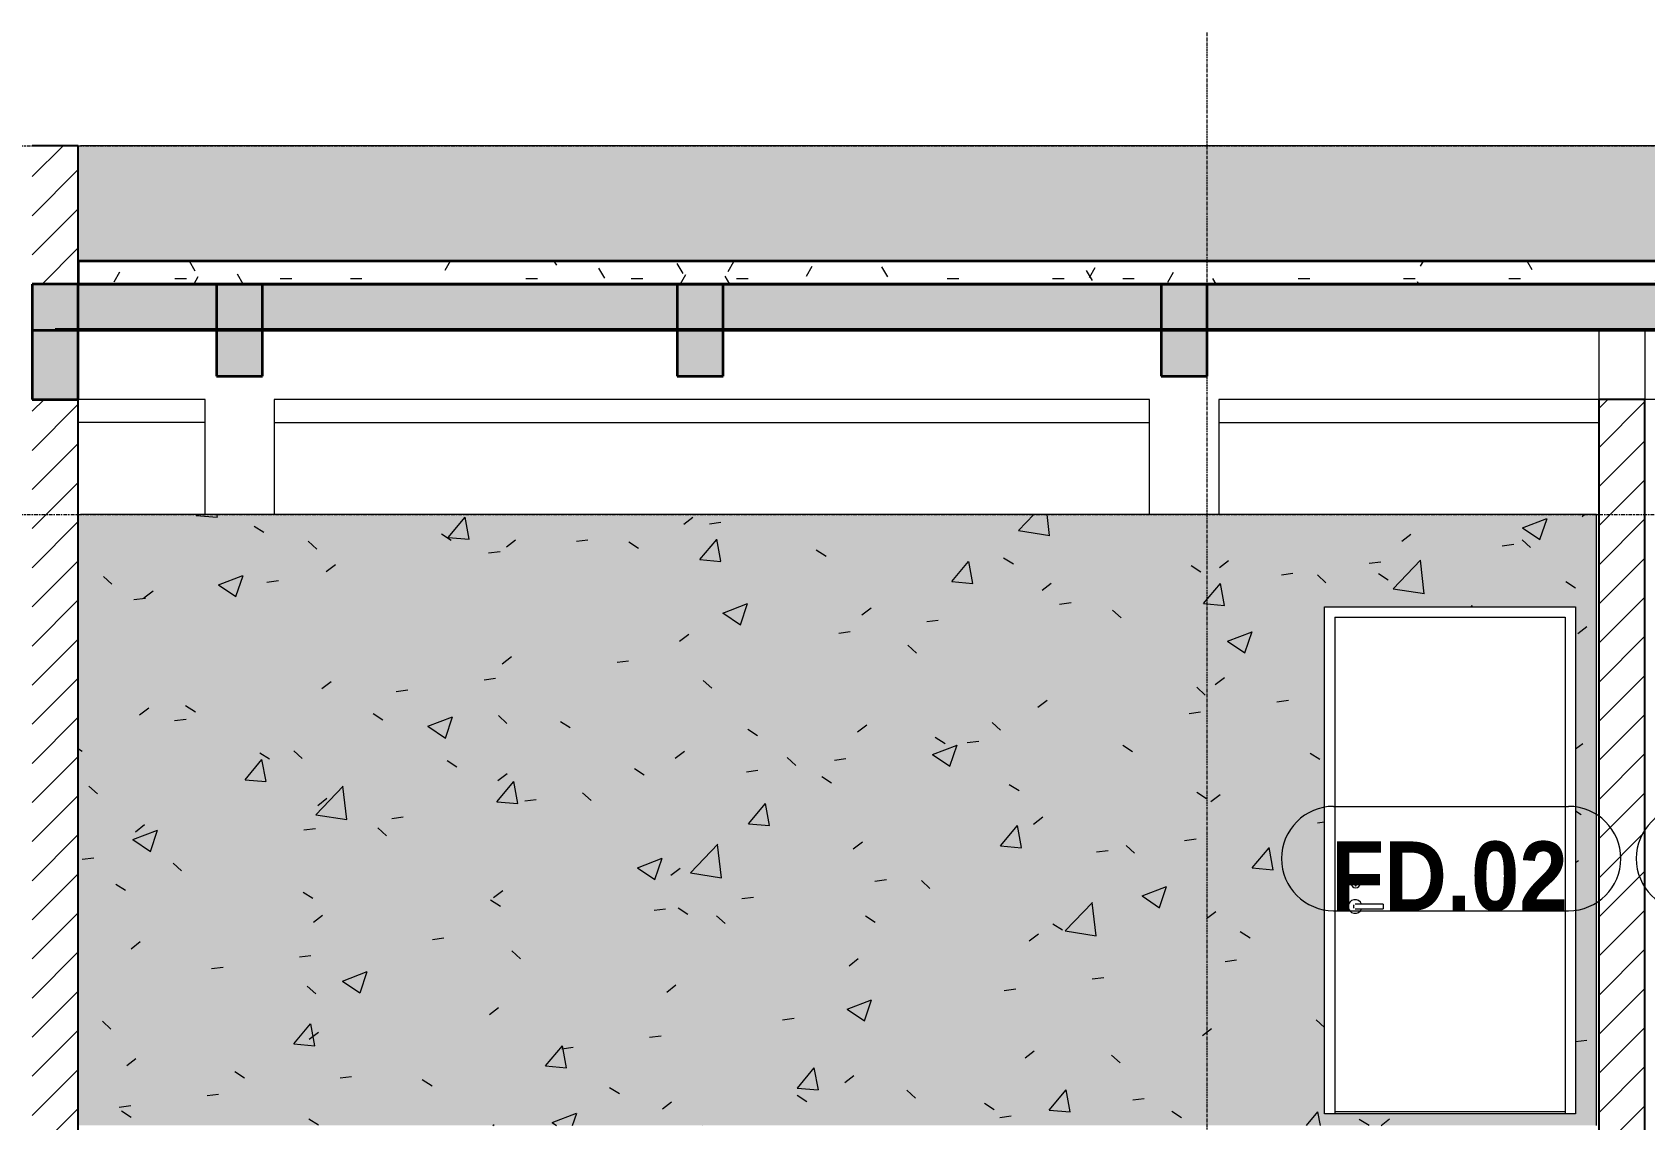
# Model space of a CAD drawing. Header units: millimetres. Extents: x 1240 to 198004, y -7796 to 35300.
# Drawn here: x 162764 to 169764, y 29575 to 34292 of the extents above; entities that cross this region are included whole.
import ezdxf

# ---------------------------------------------------------------- set-up
doc = ezdxf.new("R2010")
doc.units = ezdxf.units.MM
doc.linetypes.add('Centre', pattern=[31.75, 6.35, -4.7625, 15.875, -4.7625])
doc.linetypes.add('Grid Line', pattern=[22.225, 12.7, -3.175, 3.175, -3.175])
for name, color, linetype, lineweight in [('0-2', 50, 'Continuous', 5), ('A-CLNG-1', 13, 'Continuous', 25), ('A-CLNG-PATT-1', 13, 'Continuous', 9), ('A-DOOR', 31, 'Continuous', 9), ('A-DOOR-FRAM', 31, 'Continuous', 9), ('A-DOOR-IDEN', 31, 'Continuous', 9), ('A-FLOR-1', 10, 'Continuous', 35), ('A-FLOR-3', 192, 'Continuous', 35), ('A-FLOR-LEVL-2', 51, 'Centre', 9), ('A-FLOR-PATT-1', 7, 'Continuous', 9), ('A-FLOR-PATT-3', 8, 'Continuous', 9), ('A-WALL', 113, 'Continuous', 9), ('A-WALL-1', 113, 'Continuous', 25), ('A-WALL-PATT-3', 111, 'Continuous', 5), ('A-WALL-PATT-4', 111, 'Continuous', 9), ('I-WALL', 2, 'Continuous', 9), ('S-BEAM-1', 12, 'Continuous', 5), ('S-BEAM-2', 10, 'Continuous', 35), ('S-BEAM-3', 7, 'Continuous', 9), ('S-COLS', 52, 'Continuous', 9), ('S-COLS-1', 7, 'Continuous', 9), ('S-GRID-1', 1, 'Grid Line', 9)]:
    doc.layers.add(name, color=color, linetype=linetype, lineweight=lineweight)
doc.styles.add('Arial_B_2', font='arialbd.ttf', dxfattribs={"width": 0.9, "height": 300})
pattern_1 = [(45, (196301.1, 0), (-84.8528, 84.8528), [])]

# ---------------------------------------------------------------- blocks, each defined once
blk = doc.blocks.new('NCV_TKTC_KET CAU_rvt-2-TKCS_MẶT ĐỨNG NỘI KHU 2')
at = {"layer": 'A-FLOR-PATT-1'}
blk.add_hatch(color=256, dxfattribs=at).paths.add_polyline_path([(-23337.4, 33000), (-23337.4, 33200), (-33536.9, 33200), (-33536.9, 33000), (-23540.7, 33000)])
at = {"layer": 'S-BEAM-1'}
for points in [[(-33536.9, 32700), (-33336.9, 32700), (-33336.9, 33200), (-33536.9, 33200)], [(-32736.9, 32800), (-32536.9, 32800), (-32536.9, 33200), (-32736.9, 33200)], [(-30736.9, 32800), (-30536.9, 32800), (-30536.9, 33200), (-30736.9, 33200)], [(-28636.9, 32800), (-28436.9, 32800), (-28436.9, 33200), (-28636.9, 33200)]]:
    blk.add_hatch(color=256, dxfattribs=at).paths.add_polyline_path(points)
at = {"layer": 'A-FLOR-1'}
for p, q in [((-23337.4, 33200), (-33536.9, 33200)), ((-33536.9, 33200), (-33536.9, 33000)), ((-33536.9, 33000), (-23337.4, 33000))]:
    blk.add_line(p, q, dxfattribs=at)
at = {"layer": 'S-BEAM-2'}
for p, q in [((-33336.9, 33200), (-33536.9, 33200)), ((-33536.9, 33200), (-33536.9, 32700)), ((-33336.9, 32700), (-33336.9, 33200)), ((-32536.9, 33200), (-32736.9, 33200)), ((-32736.9, 33200), (-32736.9, 32800)), ((-32536.9, 32800), (-32536.9, 33200)), ((-30536.9, 33200), (-30736.9, 33200)), ((-30736.9, 33200), (-30736.9, 32800)), ((-30536.9, 32800), (-30536.9, 33200)), ((-28436.9, 33200), (-28636.9, 33200)), ((-28636.9, 33200), (-28636.9, 32800)), ((-28436.9, 32800), (-28436.9, 33200)), ((-32736.9, 32800), (-32536.9, 32800)), ((-30736.9, 32800), (-30536.9, 32800)), ((-28636.9, 32800), (-28436.9, 32800)), ((-33536.9, 32700), (-33336.9, 32700))]:
    blk.add_line(p, q, dxfattribs=at)
at = {"layer": 'S-BEAM-3'}
for p, q in [((-32786.9, 32600), (-33336.9, 32600)), ((-32486.9, 32600), (-28686.5, 32600)), ((-28386.5, 32600), (-26736.9, 32600))]:
    blk.add_line(p, q, dxfattribs=at)
at = {"layer": 'S-COLS-1'}
for p, q in [((-32786.9, 32200), (-32786.9, 32600)), ((-32486.9, 32600), (-32486.9, 32200)), ((-28686.5, 32200), (-28686.5, 32600)), ((-28386.5, 32600), (-28386.5, 32200))]:
    blk.add_line(p, q, dxfattribs=at)
blk = doc.blocks.new('FD_02 - FD_03 - FD_02-KY THUAT-1000x2200mm-2150404-TKCS_MẶT ĐỨNG NỘI KHU 2')
at = {"layer": 'A-DOOR'}
for p, q in [((-27792.9, 30588.3), (-27792.9, 30597.7)), ((-27791, 30597.7), (-27791, 30588.3)), ((-27791, 30588.3), (-27792.9, 30588.3)), ((-27671.9, 30510), (-27776.9, 30510)), ((-27776.9, 30490), (-27671.9, 30490)), ((-27671.9, 30510), (-27671.9, 30500)), ((-27671.9, 30500), (-27671.9, 30490)), ((-27881.9, 29610), (-26881.9, 29610))]:
    blk.add_line(p, q, dxfattribs=at)
at = {"layer": 'A-DOOR', "flags": 128}
for points in [[(-27776.9, 30510), (-27777.5, 30510), (-27778.1, 30510), (-27778.7, 30510), (-27779.3, 30510), (-27779.9, 30510), (-27780.5, 30510), (-27781.1, 30510), (-27781.7, 30510), (-27782.2, 30510), (-27782.8, 30510), (-27783.3, 30510), (-27783.9, 30510), (-27784.4, 30510), (-27784.9, 30510), (-27785.4, 30510), (-27785.9, 30510), (-27786.4, 30510), (-27786.8, 30510), (-27787.3, 30510), (-27787.7, 30510), (-27788.1, 30510), (-27788.5, 30510), (-27788.9, 30510), (-27789.2, 30510), (-27789.6, 30510), (-27789.9, 30510), (-27790.2, 30510), (-27790.4, 30510), (-27790.7, 30510), (-27790.9, 30510), (-27791.1, 30510), (-27791.3, 30510), (-27791.5, 30510), (-27791.6, 30510), (-27791.7, 30510), (-27791.8, 30510), (-27791.9, 30510), (-27791.9, 30510), (-27791.9, 30510)], [(-27791.9, 30490), (-27791.9, 30490), (-27791.9, 30490), (-27791.8, 30490), (-27791.7, 30490), (-27791.6, 30490), (-27791.5, 30490), (-27791.4, 30490), (-27791.2, 30490), (-27791, 30490), (-27790.8, 30490), (-27790.5, 30490), (-27790.2, 30490), (-27790, 30490), (-27789.6, 30490), (-27789.3, 30490), (-27789, 30490), (-27788.6, 30490), (-27788.2, 30490), (-27787.8, 30490), (-27787.4, 30490), (-27786.9, 30490), (-27786.5, 30490), (-27786, 30490), (-27785.5, 30490), (-27785, 30490), (-27784.5, 30490), (-27784, 30490), (-27783.5, 30490), (-27782.9, 30490), (-27782.4, 30490), (-27781.8, 30490), (-27781.2, 30490), (-27780.7, 30490), (-27780.1, 30490), (-27779.5, 30490), (-27778.9, 30490), (-27778.3, 30490), (-27777.7, 30490), (-27777.1, 30490), (-27776.9, 30490)]]:
    blk.add_lwpolyline(points, dxfattribs=at)
at = {"layer": 'A-DOOR'}
for centre, radius, start, end in [((-27791.9, 30600), 19, 0, 180), ((-27791.9, 30600), 19, 180, 0), ((-27791.9, 30600), 2.5, 292.99178, 246.57936), ((-27794.4, 30500), 30, 18.92794, 180), ((-27794.4, 30500), 30, 180, 341.28381), ((-27791.9, 30500), 10, 135, 180), ((-27791.9, 30500), 10, 180, 225), ((-27791.9, 30500), 10, 75, 105), ((-27791.9, 30500), 10, 255, 285)]:
    blk.add_arc(centre, radius, start, end, dxfattribs=at)
at = {"layer": 'A-DOOR-FRAM'}
for p, q in [((-27881.9, 31755), (-27881.9, 29600)), ((-27881.9, 31755), (-26881.9, 31755)), ((-26881.9, 31755), (-26881.9, 29600))]:
    blk.add_line(p, q, dxfattribs=at)
blk = doc.blocks.new('G1_SOF - BO TRU - 200x200-3431793-TKCS_MẶT ĐỨNG NỘI KHU 2')
at = {"layer": 'S-COLS'}
for p, q in [((-26736.9, 33000), (-26736.9, 32700)), ((-26536.9, 33000), (-26536.9, 32700))]:
    blk.add_line(p, q, dxfattribs=at)
blk = doc.blocks.new('STN_Door Tag - STN_Door Tag-1788670-TKCS_MẶT ĐỨNG NỘI KHU 2')
at = {"layer": 'A-DOOR-IDEN'}
for p, q in [((-55715.8, 3874.2), (-54695.7, 3874.2)), ((-55715.8, 3421.3), (-54695.7, 3421.3))]:
    blk.add_line(p, q, dxfattribs=at)
for centre, start, end in [((-55715.8, 3647.8), 90, 270), ((-54695.7, 3647.8), 270, 90)]:
    blk.add_arc(centre, 226.4, start, end, dxfattribs=at)

msp = doc.modelspace()

# ---------------------------------------------------------------- hatches: boundary and pattern name
at = {"layer": 'A-CLNG-PATT-1'}
h = msp.add_hatch(dxfattribs=at)
h.set_pattern_fill('FP_45', color=256, style=0, pattern_type=2)
h.set_pattern_definition([(0, (196301.1, 0), (1219.2, 304.8), [50.292, -864.108, 50.292, -864.108, -4876.8]), (0, (196301.1, 0), (1219.2, 304.8), [-1828.8, 50.292, -1778.508, 50.292, -864.108, -2133.6]), (0, (196301.1, 0), (1219.2, 304.8), [-4572, 50.292, -559.308, 50.292, -1473.708]), (120, (196758.3, 152.4), (-873.5645, 903.4582), [50.292, -864.108, 50.292, -864.108, -4876.8]), (120, (196758.3, 152.4), (-873.5645, 903.4582), [-1828.8, 50.292, -1778.508, 50.292, -864.108, -2133.6]), (120, (196758.3, 152.4), (-873.5645, 903.4582), [-4572, 50.292, -559.308, 50.292, -1473.708]), (240, (196910.7, 762), (-345.6355, -1208.2582), [50.292, -864.108, 50.292, -864.108, -4876.8]), (240, (196910.7, 762), (-345.6355, -1208.2582), [-1828.8, 50.292, -1778.508, 50.292, -864.108, -2133.6]), (240, (196910.7, 762), (-345.6355, -1208.2582), [-4572, 50.292, -559.308, 50.292, -1473.708])])
h.paths.add_polyline_path([(172760.4, 33000), (172764.2, 33000), (172764.2, 33005), (162864.2, 33005), (162864.2, 33000), (170201.2, 33000)])
at = {"layer": 'A-FLOR-PATT-3'}
h = msp.add_hatch(dxfattribs=at)
h.set_pattern_fill('FP_37', color=256, style=0, pattern_type=2)
h.set_pattern_definition([(0, (196301.1, 0), (609.6, 152.4), [50.292, -406.908, 50.292, -406.908, -2438.4]), (0, (196301.1, 0), (609.6, 152.4), [-914.4, 50.292, -864.108, 50.292, -406.908, -1066.8]), (0, (196301.1, 0), (609.6, 152.4), [-2286, 50.292, -254.508, 50.292, -711.708]), (120, (196529.7, 76.2), (-436.78227, 451.7291), [50.292, -406.908, 50.292, -406.908, -2438.4]), (120, (196529.7, 76.2), (-436.78227, 451.7291), [-914.4, 50.292, -864.108, 50.292, -406.908, -1066.8]), (120, (196529.7, 76.2), (-436.78227, 451.7291), [-2286, 50.292, -254.508, 50.292, -711.708]), (240, (196605.9, 381), (-172.81773, -604.1291), [50.292, -406.908, 50.292, -406.908, -2438.4]), (240, (196605.9, 381), (-172.81773, -604.1291), [-914.4, 50.292, -864.108, 50.292, -406.908, -1066.8]), (240, (196605.9, 381), (-172.81773, -604.1291), [-2286, 50.292, -254.508, 50.292, -711.708])])
h.paths.add_polyline_path([(172760.4, 33200), (172763.7, 33200), (172763.7, 33300), (162964.2, 33300), (162964.2, 33200), (170201.2, 33200)])
at = {"layer": 'A-WALL-PATT-3'}
msp.add_hatch(color=256, dxfattribs=at).paths.add_polyline_path([(163814.2, 33300), (172753.7, 33300), (172753.7, 33800), (162964.2, 33800), (162965.8, 33300), (162974.2, 33300)])
at = {"layer": 'A-WALL-PATT-4'}
h = msp.add_hatch(dxfattribs=at)
h.set_pattern_fill('FP_35', color=256, style=0, pattern_type=2)
h.set_pattern_definition(pattern_1)
h.paths.add_polyline_path([(162764.2, 33200), (162964.2, 33200), (162964.2, 33800), (162764.2, 33800)])
h = msp.add_hatch(dxfattribs=at)
h.set_pattern_fill('FP_35', color=256, style=0, pattern_type=2)
h.set_pattern_definition(pattern_1)
h.paths.add_polyline_path([(162764.2, 29350), (162964.2, 29350), (162964.2, 32700), (162764.2, 32700), (162764.2, 30294.6)])
h = msp.add_hatch(dxfattribs=at)
h.set_pattern_fill('FP_35', color=256, style=0, pattern_type=2)
h.set_pattern_definition(pattern_1)
h.paths.add_polyline_path([(169764.2, 29350), (169764.2, 32700), (169564.2, 32700), (169564.2, 29350)])
h = msp.add_hatch(dxfattribs=at)
h.set_pattern_fill('FP_38', color=256, style=0, pattern_type=2)
h.set_pattern_definition([(50, (196301.1, 0), (1093.104, -95.634), [114.3, -1257.3]), (355, (196301.1, 0), (-211.457, 1146.34), [91.44, -1005.84]), (100.451, (196392.2, -8), (881.656, 1050.7), [97.14, -1068.54]), (46.184, (196301.1, 304.8), (1626.475, -252.257), [171.45, -1885.95]), (96.636, (196436.6, 283.8), (1424.416, 1484.565), [145.71, -1602.81]), (351.184, (196301.1, 304.8), (1424.43, 1484.55), [137.16, -1508.76]), (21, (196453.5, 228.6), (909.686, -613.591), [114.3, -1257.3]), (326, (196453.5, 228.6), (370.812, 1105.13), [91.44, -1005.84]), (71.451, (196529.3, 177.5), (1280.503, 491.528), [97.14, -1068.54]), (37.5, (196301.1, 0), (18.5313, 507.3303), [50.292, -943.356, 50.292, -970.788, -1009.65]), (37.5, (196301.1, 0), (18.5313, 507.3303), [-2014.728, 50.292, -959.358]), (7.5, (196301.1, 0), (400.918, 601.0836), [50.292, -531.876, 50.292, -920.496, -384.81]), (7.5, (196301.1, 0), (400.918, 601.0836), [-1552.956, 50.292, -334.518]), (327.5, (195961.25, 0), (813.545, -34.3737), [50.292, -330.708, 50.292, -1138.428, -1577.34]), (327.5, (195961.25, 0), (813.545, -34.3737), [-1569.72, 50.292, -1527.048]), (317.5, (195808.85, 0), (888.775, 152.56), [50.292, -445.008, 50.292, -739.14, -1120.14]), (317.5, (195808.85, 0), (888.775, 152.56), [-1284.732, 50.292, -1069.848])])
h.paths.add_polyline_path([(163311.7, 29550), (169554.2, 29550), (169554.2, 32200), (162964.2, 32200), (162964.7, 29550), (162974.2, 29550)])
h.paths.add_polyline_path([(168374.2, 29600), (168374.2, 31800), (169464.2, 31800), (169464.2, 29600), (168921.7, 29600)])
h = msp.add_hatch(dxfattribs=at)
h.set_pattern_fill('FP_39', color=256, style=0, pattern_type=2)
h.set_pattern_definition([(37.5, (196301.1, 0), (-4.79953, 146.8239), [5.029, -110.795, 5.029, -124.511, -123.825]), (37.5, (196301.1, 0), (-4.79953, 146.8239), [-245.364, 5.029, -118.796]), (7.5, (196301.1, 0), (134.8574, 215.0472), [5.029, -57.455, 5.029, -99.365, -40.005]), (7.5, (196301.1, 0), (134.8574, 215.0472), [-166.878, 5.029, -34.976]), (327.5, (196207.37, 0), (237.29776, 0.4316), [5.029, -33.071, 5.029, -132.131, -179.07]), (327.5, (196207.37, 0), (237.29776, 0.4316), [-175.26, 5.029, -174.041]), (317.5, (196207.37, 0), (229.0671, 66.8792), [5.029, -14.021, 5.029, -84.887, -102.87]), (317.5, (196207.37, 0), (229.0671, 66.8792), [-108.966, 5.029, -97.841])])
h.paths.add_polyline_path([(163311.7, 29550), (169554.2, 29550), (169554.2, 32200), (162964.2, 32200), (162964.7, 29550), (162974.2, 29550)])
h.paths.add_polyline_path([(168374.2, 29600), (168374.2, 31800), (169464.2, 31800), (169464.2, 29600), (168921.7, 29600)])

# ---------------------------------------------------------------- linework, layer by layer
at = {"layer": 'A-CLNG-1'}
for p, q in [((172764.2, 33005), (162864.2, 33005)), ((162864.2, 33005), (162864.2, 33000)), ((162864.2, 33000), (172764.2, 33000))]:
    msp.add_line(p, q, dxfattribs=at)
at = {"layer": 'A-FLOR-3'}
for p, q in [((172763.7, 33300), (162964.2, 33300)), ((162964.2, 33300), (162964.2, 33200)), ((162964.2, 33200), (172763.7, 33200))]:
    msp.add_line(p, q, dxfattribs=at)
at = {"layer": 'A-FLOR-LEVL-2'}
for p, q in [((104944.5, 33800), (194512.3, 33800)), ((104944.5, 32200), (194512.3, 32200))]:
    msp.add_line(p, q, dxfattribs=at)
at = {"layer": 'A-WALL'}
for p, q in [((172753.7, 33800), (162974.2, 33800)), ((163514.2, 32700), (162964.2, 32700)), ((163514.2, 32200), (163514.2, 32700)), ((167614.6, 32700), (163814.2, 32700)), ((163814.2, 32700), (163814.2, 32200)), ((167614.6, 32200), (167614.6, 32700)), ((169564.2, 32700), (167914.6, 32700)), ((167914.6, 32700), (167914.6, 32200)), ((171359.2, 32700), (169764.2, 32700))]:
    msp.add_line(p, q, dxfattribs=at)
at = {"layer": 'A-WALL-1'}
for p, q in [((162964.2, 33800), (162764.2, 33800)), ((162964.2, 33300), (162964.2, 33800)), ((162764.2, 33200), (162964.2, 33200)), ((162964.2, 32700), (162764.2, 32700)), ((162964.2, 29350), (162964.2, 32700)), ((169764.2, 32700), (169564.2, 32700)), ((169564.2, 32700), (169564.2, 29350)), ((169764.2, 29350), (169764.2, 32700))]:
    msp.add_line(p, q, dxfattribs=at)
at = {"layer": 'I-WALL'}
for p, q in [((169554.2, 32200), (162974.2, 32200)), ((169554.2, 29550), (169554.2, 32200)), ((168374.2, 29600), (168374.2, 31800)), ((168374.2, 31800), (169464.2, 31800)), ((169464.2, 31800), (169464.2, 29600)), ((169464.2, 29600), (168374.2, 29600))]:
    msp.add_line(p, q, dxfattribs=at)
at = {"layer": 'S-GRID-1'}
for p, q in [((167864.2, 30542.5), (167864.2, 34292.5)), ((167864.2, 5.5), (167864.2, 30542.5))]:
    msp.add_line(p, q, dxfattribs=at)

# ---------------------------------------------------------------- block references
at = {"layer": '0-2'}
msp.add_blockref('NCV_TKTC_KET CAU_rvt-2-TKCS_MẶT ĐỨNG NỘI KHU 2', (196301.1, 0), dxfattribs=at)
at = {"layer": 'A-DOOR'}
msp.add_blockref('FD_02 - FD_03 - FD_02-KY THUAT-1000x2200mm-2150404-TKCS_MẶT ĐỨNG NỘI KHU 2', (196301.1, 0), dxfattribs=at)
at = {"layer": 'A-DOOR-IDEN'}
for p in [(224129.5, 27060.1), (225669.5, 27060.1)]:
    msp.add_blockref('STN_Door Tag - STN_Door Tag-1788670-TKCS_MẶT ĐỨNG NỘI KHU 2', p, dxfattribs=at)
at = {"layer": 'S-COLS'}
msp.add_blockref('G1_SOF - BO TRU - 200x200-3431793-TKCS_MẶT ĐỨNG NỘI KHU 2', (196301.1, 0), dxfattribs=at)

# ---------------------------------------------------------------- texts
at = {"layer": 'A-DOOR-IDEN', "insert": (168916.1, 30630.1), "char_height": 300, "width": 1054.35, "attachment_point": 5, "line_spacing_factor": 0.936439, "style": 'Arial_B_2'}
msp.add_mtext('\\pt6.75,13.5,20.25,27,33.75,40.5,47.25,54,60.75,67.5,74.25,81,87.75,94.5,101.25,108,114.75,121.5,128.25,135,141.75,148.5,155.25,162,168.75,175.5,182.25,189,195.75,202.5,209.25,216;FD.02', dxfattribs=at)

doc.saveas('drawing.dxf')
